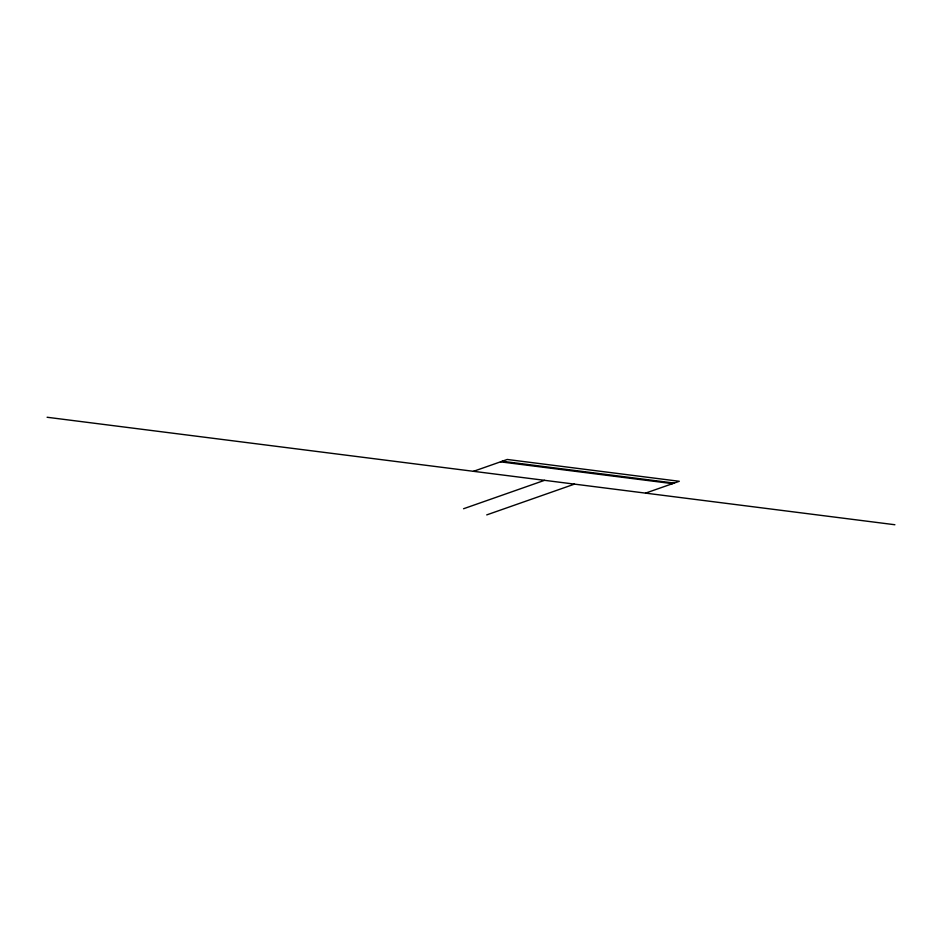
<?xml version="1.0" encoding="UTF-8"?>
<svg xmlns="http://www.w3.org/2000/svg" width="942" height="942" viewBox="0 0 942 942"><rect width="100%" height="100%" fill="white"/><g stroke="black" fill="none" stroke-linecap="round" stroke-linejoin="round"><path stroke-width="1.41" d="M473.496 471.318L507.243 459.472L679.3 481.291L645.553 493.125M463.558 508.739L544.558 480.326M486.731 514.897L574.479 484.117M502.18 461.25L674.236 483.069M500.496 461.839L672.553 483.658M47.1 417.259L894.9 524.741"/></g></svg>
